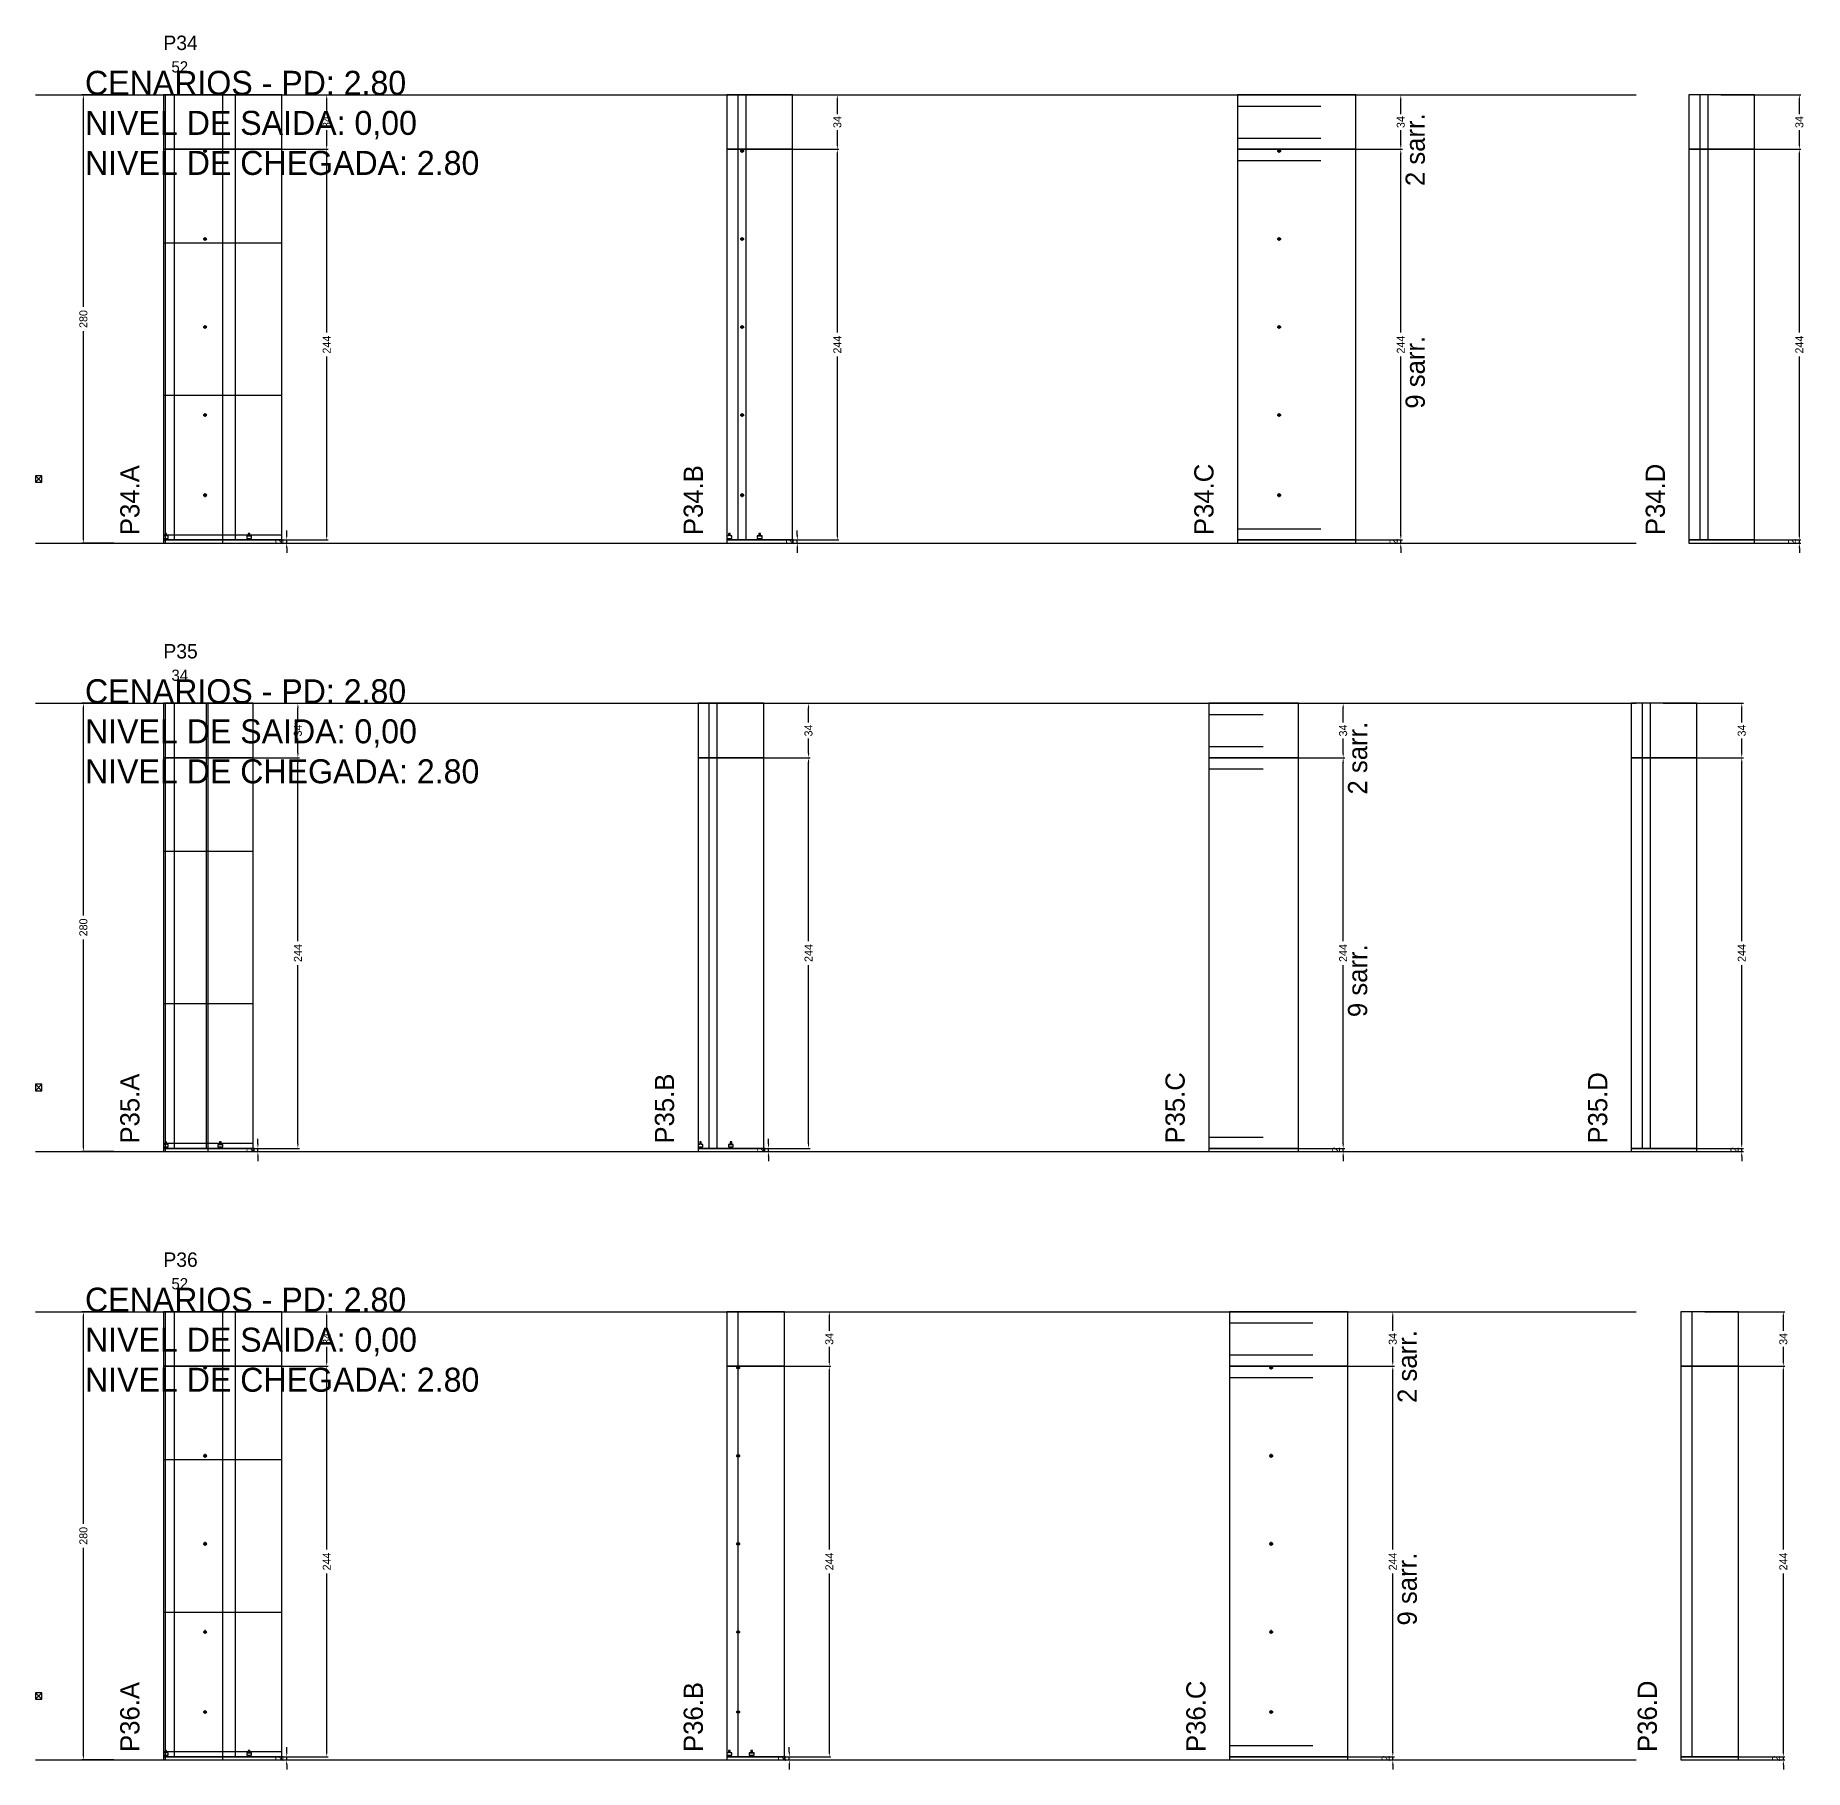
# Model space of a CAD drawing. Header units: centimetres. Extents: x -10500 to 4105, y -36866 to 295.
# Drawn here: x -7000 to -5895, y -13686 to -12603 of the extents above; entities that cross this region are included whole.
import ezdxf

# ---------------------------------------------------------------- set-up
doc = ezdxf.new("R2010")
doc.units = ezdxf.units.CM
doc.linetypes.add('DASHED', pattern=[2, -2])
for name, color, linetype in [('CHAPA', 140, 'Continuous'), ('COTA', 241, 'Continuous'), ('COTAS FURACAO', 16, 'Continuous'), ('Madeira', 30, 'Continuous'), ('NOMENCLATURA', 7, 'Continuous'), ('Nível', 160, 'Continuous'), ('Painéis', 200, 'Continuous'), ('Perfil Metálico', 150, 'Continuous'), ('SARR_2.2x7', 40, 'Continuous'), ('SARRAFO DE PRESSAO', 200, 'Continuous'), ('texto', 7, 'Continuous'), ('TEXTO_GERAL', 7, 'Continuous')]:
    doc.layers.add(name, color=color, linetype=linetype)
doc.dimstyles.new('PAINEL-NOVA', dxfattribs={"dimtxt": 5, "dimasz": 3, "dimexe": 1, "dimexo": 1, "dimgap": 1, "dimtad": 1, "dimcen": 2.5, "dimazin": 3, "dimtfac": 1, "dimtmove": 0, "dimatfit": 3})

# ---------------------------------------------------------------- blocks, each defined once
blk = doc.blocks.new('_CLOSEDFILLED')
at = {"color": 0, "linetype": 'BYBLOCK'}
blk.add_solid([(-1, 0.16), (0, 0), (-1, -0.16)], dxfattribs=at)
blk = doc.blocks.new('*D859')
for p, q in [((-6951, -12640), (-6971, -12640)), ((-6970, -12772.5), (-6970, -12643)), ((-6970, -12917), (-6970, -12787.5)), ((-6951, -12920), (-6971, -12920))]:
    blk.add_line(p, q)
at = {"layer": 'Defpoints'}
for p in [(-6950, -12640), (-6970, -12920), (-6950, -12920)]:
    blk.add_point(p, dxfattribs=at)
at = {"layer": 'COTA', "xscale": 3, "yscale": 3}
for p, rotation in [((-6970, -12640), 90), ((-6970, -12920), 270)]:
    blk.add_blockref('_CLOSEDFILLED', p, dxfattribs=dict(at, rotation=rotation))
at = {"layer": 'COTA', "insert": (-6970, -12780), "char_height": 5, "attachment_point": 5, "rotation": 90}
blk.add_mtext('280', dxfattribs=at)
blk = doc.blocks.new('MULDURA')
at = {"layer": 'Paineis'}
for p, q in [((0, 0), (4, 4)), ((4, 0), (0, 4))]:
    blk.add_line(p, q, dxfattribs=at)
blk.add_lwpolyline([(0, 0), (4, 0), (4, 4), (0, 4)], close=True, dxfattribs=at)
blk = doc.blocks.new('*D861')
for p, q in [((-6867, -12674), (-6817, -12674)), ((-6818, -12788.5), (-6818, -12677)), ((-6818, -12915), (-6818, -12803.5)), ((-6867, -12918), (-6817, -12918))]:
    blk.add_line(p, q)
at = {"layer": 'Defpoints'}
for p in [(-6868, -12674), (-6868, -12918), (-6818, -12918)]:
    blk.add_point(p, dxfattribs=at)
at = {"layer": 'COTA', "xscale": 3, "yscale": 3}
for p, rotation in [((-6818, -12674), 90), ((-6818, -12918), 270)]:
    blk.add_blockref('_CLOSEDFILLED', p, dxfattribs=dict(at, rotation=rotation))
at = {"layer": 'COTA', "insert": (-6818, -12796), "char_height": 5, "attachment_point": 5, "rotation": 90}
blk.add_mtext('244', dxfattribs=at)
blk = doc.blocks.new('*D862')
for p, q in [((-6867, -12640), (-6817, -12640)), ((-6818, -12652), (-6818, -12643)), ((-6818, -12671), (-6818, -12662)), ((-6867, -12674), (-6817, -12674))]:
    blk.add_line(p, q)
at = {"layer": 'Defpoints'}
for p in [(-6868, -12640), (-6868, -12674), (-6818, -12674)]:
    blk.add_point(p, dxfattribs=at)
at = {"layer": 'COTA', "xscale": 3, "yscale": 3}
for p, rotation in [((-6818, -12640), 90), ((-6818, -12674), 270)]:
    blk.add_blockref('_CLOSEDFILLED', p, dxfattribs=dict(at, rotation=rotation))
at = {"layer": 'COTA', "insert": (-6818, -12657), "char_height": 5, "attachment_point": 5, "rotation": 90}
blk.add_mtext('34', dxfattribs=at)
blk = doc.blocks.new('SLIPTEE')
at = {"layer": 'Paineis'}
blk.add_lwpolyline([(0, 0), (3, 0), (3, 1.5), (2, 1.5), (2, 3), (1, 3), (1, 1.5), (0, 1.5)], close=True, dxfattribs=at)
blk = doc.blocks.new('SLIPTDD')
at = {"layer": 'Paineis'}
blk.add_line((0, 1.5), (3, 1.5), dxfattribs=at)
blk.add_lwpolyline([(0, 0), (3, 0), (3, 1.5), (2, 1.5), (2, 3), (1, 3), (1, 1.5), (0, 1.5)], close=True, dxfattribs=at)
blk = doc.blocks.new('furacao')
at = {"layer": 'COTAS FURACAO'}
for p, q in [((-1.2, 0), (1.2, 0)), ((0, -1.2), (0, 1.2))]:
    blk.add_line(p, q, dxfattribs=at)
blk.add_circle((0, 0), 0.8, dxfattribs=at)
blk = doc.blocks.new('*D864')
for p, q in [((-6548, -12674), (-6498, -12674)), ((-6499, -12788.5), (-6499, -12677)), ((-6499, -12915), (-6499, -12803.5)), ((-6548, -12918), (-6498, -12918))]:
    blk.add_line(p, q)
at = {"layer": 'Defpoints'}
for p in [(-6549, -12674), (-6549, -12918), (-6499, -12918)]:
    blk.add_point(p, dxfattribs=at)
at = {"layer": 'COTA', "xscale": 3, "yscale": 3}
for p, rotation in [((-6499, -12674), 90), ((-6499, -12918), 270)]:
    blk.add_blockref('_CLOSEDFILLED', p, dxfattribs=dict(at, rotation=rotation))
at = {"layer": 'COTA', "insert": (-6499, -12796), "char_height": 5, "attachment_point": 5, "rotation": 90}
blk.add_mtext('244', dxfattribs=at)
blk = doc.blocks.new('*D865')
for p, q in [((-6548, -12640), (-6498, -12640)), ((-6499, -12652), (-6499, -12643)), ((-6499, -12671), (-6499, -12662)), ((-6548, -12674), (-6498, -12674))]:
    blk.add_line(p, q)
at = {"layer": 'Defpoints'}
for p in [(-6549, -12640), (-6549, -12674), (-6499, -12674)]:
    blk.add_point(p, dxfattribs=at)
at = {"layer": 'COTA', "xscale": 3, "yscale": 3}
for p, rotation in [((-6499, -12640), 90), ((-6499, -12674), 270)]:
    blk.add_blockref('_CLOSEDFILLED', p, dxfattribs=dict(at, rotation=rotation))
at = {"layer": 'COTA', "insert": (-6499, -12657), "char_height": 5, "attachment_point": 5, "rotation": 90}
blk.add_mtext('34', dxfattribs=at)
blk = doc.blocks.new('*D867')
for p, q in [((-6196, -12674), (-6146, -12674)), ((-6147, -12788.5), (-6147, -12677)), ((-6147, -12915), (-6147, -12803.5)), ((-6196, -12918), (-6146, -12918))]:
    blk.add_line(p, q)
at = {"layer": 'Defpoints'}
for p in [(-6197, -12674), (-6197, -12918), (-6147, -12918)]:
    blk.add_point(p, dxfattribs=at)
at = {"layer": 'COTA', "xscale": 3, "yscale": 3}
for p, rotation in [((-6147, -12674), 90), ((-6147, -12918), 270)]:
    blk.add_blockref('_CLOSEDFILLED', p, dxfattribs=dict(at, rotation=rotation))
at = {"layer": 'COTA', "insert": (-6147, -12796), "char_height": 5, "attachment_point": 5, "rotation": 90}
blk.add_mtext('244', dxfattribs=at)
blk = doc.blocks.new('*D868')
for p, q in [((-6196, -12640), (-6146, -12640)), ((-6147, -12652), (-6147, -12643)), ((-6147, -12671), (-6147, -12662)), ((-6196, -12674), (-6146, -12674))]:
    blk.add_line(p, q)
at = {"layer": 'Defpoints'}
for p in [(-6197, -12640), (-6197, -12674), (-6147, -12674)]:
    blk.add_point(p, dxfattribs=at)
at = {"layer": 'COTA', "xscale": 3, "yscale": 3}
for p, rotation in [((-6147, -12640), 90), ((-6147, -12674), 270)]:
    blk.add_blockref('_CLOSEDFILLED', p, dxfattribs=dict(at, rotation=rotation))
at = {"layer": 'COTA', "insert": (-6147, -12657), "char_height": 5, "attachment_point": 5, "rotation": 90}
blk.add_mtext('34', dxfattribs=at)
blk = doc.blocks.new('*D870')
for p, q in [((-5947, -12674), (-5897, -12674)), ((-5898, -12788.5), (-5898, -12677)), ((-5898, -12915), (-5898, -12803.5)), ((-5947, -12918), (-5897, -12918))]:
    blk.add_line(p, q)
at = {"layer": 'Defpoints'}
for p in [(-5948, -12674), (-5948, -12918), (-5898, -12918)]:
    blk.add_point(p, dxfattribs=at)
at = {"layer": 'COTA', "xscale": 3, "yscale": 3}
for p, rotation in [((-5898, -12674), 90), ((-5898, -12918), 270)]:
    blk.add_blockref('_CLOSEDFILLED', p, dxfattribs=dict(at, rotation=rotation))
at = {"layer": 'COTA', "insert": (-5898, -12796), "char_height": 5, "attachment_point": 5, "rotation": 90}
blk.add_mtext('244', dxfattribs=at)
blk = doc.blocks.new('*D871')
for p, q in [((-5947, -12640), (-5897, -12640)), ((-5898, -12652), (-5898, -12643)), ((-5898, -12671), (-5898, -12662)), ((-5947, -12674), (-5897, -12674))]:
    blk.add_line(p, q)
at = {"layer": 'Defpoints'}
for p in [(-5948, -12640), (-5948, -12674), (-5898, -12674)]:
    blk.add_point(p, dxfattribs=at)
at = {"layer": 'COTA', "xscale": 3, "yscale": 3}
for p, rotation in [((-5898, -12640), 90), ((-5898, -12674), 270)]:
    blk.add_blockref('_CLOSEDFILLED', p, dxfattribs=dict(at, rotation=rotation))
at = {"layer": 'COTA', "insert": (-5898, -12657), "char_height": 5, "attachment_point": 5, "rotation": 90}
blk.add_mtext('34', dxfattribs=at)
blk = doc.blocks.new('*D885')
for p, q in [((-6951, -13020), (-6971, -13020)), ((-6970, -13152.5), (-6970, -13023)), ((-6970, -13297), (-6970, -13167.5)), ((-6951, -13300), (-6971, -13300))]:
    blk.add_line(p, q)
at = {"layer": 'Defpoints'}
for p in [(-6950, -13020), (-6970, -13300), (-6950, -13300)]:
    blk.add_point(p, dxfattribs=at)
at = {"layer": 'COTA', "xscale": 3, "yscale": 3}
for p, rotation in [((-6970, -13020), 90), ((-6970, -13300), 270)]:
    blk.add_blockref('_CLOSEDFILLED', p, dxfattribs=dict(at, rotation=rotation))
at = {"layer": 'COTA', "insert": (-6970, -13160), "char_height": 5, "attachment_point": 5, "rotation": 90}
blk.add_mtext('280', dxfattribs=at)
blk = doc.blocks.new('*D887')
for p, q in [((-6885, -13054), (-6835, -13054)), ((-6836, -13168.5), (-6836, -13057)), ((-6836, -13295), (-6836, -13183.5)), ((-6885, -13298), (-6835, -13298))]:
    blk.add_line(p, q)
at = {"layer": 'Defpoints'}
for p in [(-6886, -13054), (-6886, -13298), (-6836, -13298)]:
    blk.add_point(p, dxfattribs=at)
at = {"layer": 'COTA', "xscale": 3, "yscale": 3}
for p, rotation in [((-6836, -13054), 90), ((-6836, -13298), 270)]:
    blk.add_blockref('_CLOSEDFILLED', p, dxfattribs=dict(at, rotation=rotation))
at = {"layer": 'COTA', "insert": (-6836, -13176), "char_height": 5, "attachment_point": 5, "rotation": 90}
blk.add_mtext('244', dxfattribs=at)
blk = doc.blocks.new('*D888')
for p, q in [((-6885, -13020), (-6835, -13020)), ((-6836, -13032), (-6836, -13023)), ((-6836, -13051), (-6836, -13042)), ((-6885, -13054), (-6835, -13054))]:
    blk.add_line(p, q)
at = {"layer": 'Defpoints'}
for p in [(-6886, -13020), (-6886, -13054), (-6836, -13054)]:
    blk.add_point(p, dxfattribs=at)
at = {"layer": 'COTA', "xscale": 3, "yscale": 3}
for p, rotation in [((-6836, -13020), 90), ((-6836, -13054), 270)]:
    blk.add_blockref('_CLOSEDFILLED', p, dxfattribs=dict(at, rotation=rotation))
at = {"layer": 'COTA', "insert": (-6836, -13037), "char_height": 5, "attachment_point": 5, "rotation": 90}
blk.add_mtext('34', dxfattribs=at)
blk = doc.blocks.new('*D890')
for p, q in [((-6566, -13054), (-6516, -13054)), ((-6517, -13168.5), (-6517, -13057)), ((-6517, -13295), (-6517, -13183.5)), ((-6566, -13298), (-6516, -13298))]:
    blk.add_line(p, q)
at = {"layer": 'Defpoints'}
for p in [(-6567, -13054), (-6567, -13298), (-6517, -13298)]:
    blk.add_point(p, dxfattribs=at)
at = {"layer": 'COTA', "xscale": 3, "yscale": 3}
for p, rotation in [((-6517, -13054), 90), ((-6517, -13298), 270)]:
    blk.add_blockref('_CLOSEDFILLED', p, dxfattribs=dict(at, rotation=rotation))
at = {"layer": 'COTA', "insert": (-6517, -13176), "char_height": 5, "attachment_point": 5, "rotation": 90}
blk.add_mtext('244', dxfattribs=at)
blk = doc.blocks.new('*D891')
for p, q in [((-6566, -13020), (-6516, -13020)), ((-6517, -13032), (-6517, -13023)), ((-6517, -13051), (-6517, -13042)), ((-6566, -13054), (-6516, -13054))]:
    blk.add_line(p, q)
at = {"layer": 'Defpoints'}
for p in [(-6567, -13020), (-6567, -13054), (-6517, -13054)]:
    blk.add_point(p, dxfattribs=at)
at = {"layer": 'COTA', "xscale": 3, "yscale": 3}
for p, rotation in [((-6517, -13020), 90), ((-6517, -13054), 270)]:
    blk.add_blockref('_CLOSEDFILLED', p, dxfattribs=dict(at, rotation=rotation))
at = {"layer": 'COTA', "insert": (-6517, -13037), "char_height": 5, "attachment_point": 5, "rotation": 90}
blk.add_mtext('34', dxfattribs=at)
blk = doc.blocks.new('*D893')
for p, q in [((-6232, -13054), (-6182, -13054)), ((-6183, -13168.5), (-6183, -13057)), ((-6183, -13295), (-6183, -13183.5)), ((-6232, -13298), (-6182, -13298))]:
    blk.add_line(p, q)
at = {"layer": 'Defpoints'}
for p in [(-6233, -13054), (-6233, -13298), (-6183, -13298)]:
    blk.add_point(p, dxfattribs=at)
at = {"layer": 'COTA', "xscale": 3, "yscale": 3}
for p, rotation in [((-6183, -13054), 90), ((-6183, -13298), 270)]:
    blk.add_blockref('_CLOSEDFILLED', p, dxfattribs=dict(at, rotation=rotation))
at = {"layer": 'COTA', "insert": (-6183, -13176), "char_height": 5, "attachment_point": 5, "rotation": 90}
blk.add_mtext('244', dxfattribs=at)
blk = doc.blocks.new('*D894')
for p, q in [((-6232, -13020), (-6182, -13020)), ((-6183, -13032), (-6183, -13023)), ((-6183, -13051), (-6183, -13042)), ((-6232, -13054), (-6182, -13054))]:
    blk.add_line(p, q)
at = {"layer": 'Defpoints'}
for p in [(-6233, -13020), (-6233, -13054), (-6183, -13054)]:
    blk.add_point(p, dxfattribs=at)
at = {"layer": 'COTA', "xscale": 3, "yscale": 3}
for p, rotation in [((-6183, -13020), 90), ((-6183, -13054), 270)]:
    blk.add_blockref('_CLOSEDFILLED', p, dxfattribs=dict(at, rotation=rotation))
at = {"layer": 'COTA', "insert": (-6183, -13037), "char_height": 5, "attachment_point": 5, "rotation": 90}
blk.add_mtext('34', dxfattribs=at)
blk = doc.blocks.new('*D896')
for p, q in [((-5983, -13054), (-5933, -13054)), ((-5934, -13168.5), (-5934, -13057)), ((-5934, -13295), (-5934, -13183.5)), ((-5983, -13298), (-5933, -13298))]:
    blk.add_line(p, q)
at = {"layer": 'Defpoints'}
for p in [(-5984, -13054), (-5984, -13298), (-5934, -13298)]:
    blk.add_point(p, dxfattribs=at)
at = {"layer": 'COTA', "xscale": 3, "yscale": 3}
for p, rotation in [((-5934, -13054), 90), ((-5934, -13298), 270)]:
    blk.add_blockref('_CLOSEDFILLED', p, dxfattribs=dict(at, rotation=rotation))
at = {"layer": 'COTA', "insert": (-5934, -13176), "char_height": 5, "attachment_point": 5, "rotation": 90}
blk.add_mtext('244', dxfattribs=at)
blk = doc.blocks.new('*D897')
for p, q in [((-5983, -13020), (-5933, -13020)), ((-5934, -13032), (-5934, -13023)), ((-5934, -13051), (-5934, -13042)), ((-5983, -13054), (-5933, -13054))]:
    blk.add_line(p, q)
at = {"layer": 'Defpoints'}
for p in [(-5984, -13020), (-5984, -13054), (-5934, -13054)]:
    blk.add_point(p, dxfattribs=at)
at = {"layer": 'COTA', "xscale": 3, "yscale": 3}
for p, rotation in [((-5934, -13020), 90), ((-5934, -13054), 270)]:
    blk.add_blockref('_CLOSEDFILLED', p, dxfattribs=dict(at, rotation=rotation))
at = {"layer": 'COTA', "insert": (-5934, -13037), "char_height": 5, "attachment_point": 5, "rotation": 90}
blk.add_mtext('34', dxfattribs=at)
blk = doc.blocks.new('*D911')
for p, q in [((-6951, -13400), (-6971, -13400)), ((-6970, -13532.5), (-6970, -13403)), ((-6970, -13677), (-6970, -13547.5)), ((-6951, -13680), (-6971, -13680))]:
    blk.add_line(p, q)
at = {"layer": 'Defpoints'}
for p in [(-6950, -13400), (-6970, -13680), (-6950, -13680)]:
    blk.add_point(p, dxfattribs=at)
at = {"layer": 'COTA', "xscale": 3, "yscale": 3}
for p, rotation in [((-6970, -13400), 90), ((-6970, -13680), 270)]:
    blk.add_blockref('_CLOSEDFILLED', p, dxfattribs=dict(at, rotation=rotation))
at = {"layer": 'COTA', "insert": (-6970, -13540), "char_height": 5, "attachment_point": 5, "rotation": 90}
blk.add_mtext('280', dxfattribs=at)
blk = doc.blocks.new('*D913')
for p, q in [((-6867, -13434), (-6817, -13434)), ((-6818, -13548.5), (-6818, -13437)), ((-6818, -13675), (-6818, -13563.5)), ((-6867, -13678), (-6817, -13678))]:
    blk.add_line(p, q)
at = {"layer": 'Defpoints'}
for p in [(-6868, -13434), (-6868, -13678), (-6818, -13678)]:
    blk.add_point(p, dxfattribs=at)
at = {"layer": 'COTA', "xscale": 3, "yscale": 3}
for p, rotation in [((-6818, -13434), 90), ((-6818, -13678), 270)]:
    blk.add_blockref('_CLOSEDFILLED', p, dxfattribs=dict(at, rotation=rotation))
at = {"layer": 'COTA', "insert": (-6818, -13556), "char_height": 5, "attachment_point": 5, "rotation": 90}
blk.add_mtext('244', dxfattribs=at)
blk = doc.blocks.new('*D914')
for p, q in [((-6867, -13400), (-6817, -13400)), ((-6818, -13412), (-6818, -13403)), ((-6818, -13431), (-6818, -13422)), ((-6867, -13434), (-6817, -13434))]:
    blk.add_line(p, q)
at = {"layer": 'Defpoints'}
for p in [(-6868, -13400), (-6868, -13434), (-6818, -13434)]:
    blk.add_point(p, dxfattribs=at)
at = {"layer": 'COTA', "xscale": 3, "yscale": 3}
for p, rotation in [((-6818, -13400), 90), ((-6818, -13434), 270)]:
    blk.add_blockref('_CLOSEDFILLED', p, dxfattribs=dict(at, rotation=rotation))
at = {"layer": 'COTA', "insert": (-6818, -13417), "char_height": 5, "attachment_point": 5, "rotation": 90}
blk.add_mtext('34', dxfattribs=at)
blk = doc.blocks.new('*D916')
for p, q in [((-6553, -13434), (-6503, -13434)), ((-6504, -13548.5), (-6504, -13437)), ((-6504, -13675), (-6504, -13563.5)), ((-6553, -13678), (-6503, -13678))]:
    blk.add_line(p, q)
at = {"layer": 'Defpoints'}
for p in [(-6554, -13434), (-6554, -13678), (-6504, -13678)]:
    blk.add_point(p, dxfattribs=at)
at = {"layer": 'COTA', "xscale": 3, "yscale": 3}
for p, rotation in [((-6504, -13434), 90), ((-6504, -13678), 270)]:
    blk.add_blockref('_CLOSEDFILLED', p, dxfattribs=dict(at, rotation=rotation))
at = {"layer": 'COTA', "insert": (-6504, -13556), "char_height": 5, "attachment_point": 5, "rotation": 90}
blk.add_mtext('244', dxfattribs=at)
blk = doc.blocks.new('*D917')
for p, q in [((-6553, -13400), (-6503, -13400)), ((-6504, -13412), (-6504, -13403)), ((-6504, -13431), (-6504, -13422)), ((-6553, -13434), (-6503, -13434))]:
    blk.add_line(p, q)
at = {"layer": 'Defpoints'}
for p in [(-6554, -13400), (-6554, -13434), (-6504, -13434)]:
    blk.add_point(p, dxfattribs=at)
at = {"layer": 'COTA', "xscale": 3, "yscale": 3}
for p, rotation in [((-6504, -13400), 90), ((-6504, -13434), 270)]:
    blk.add_blockref('_CLOSEDFILLED', p, dxfattribs=dict(at, rotation=rotation))
at = {"layer": 'COTA', "insert": (-6504, -13417), "char_height": 5, "attachment_point": 5, "rotation": 90}
blk.add_mtext('34', dxfattribs=at)
blk = doc.blocks.new('*D919')
for p, q in [((-6201, -13434), (-6151, -13434)), ((-6152, -13548.5), (-6152, -13437)), ((-6152, -13675), (-6152, -13563.5)), ((-6201, -13678), (-6151, -13678))]:
    blk.add_line(p, q)
at = {"layer": 'Defpoints'}
for p in [(-6202, -13434), (-6202, -13678), (-6152, -13678)]:
    blk.add_point(p, dxfattribs=at)
at = {"layer": 'COTA', "xscale": 3, "yscale": 3}
for p, rotation in [((-6152, -13434), 90), ((-6152, -13678), 270)]:
    blk.add_blockref('_CLOSEDFILLED', p, dxfattribs=dict(at, rotation=rotation))
at = {"layer": 'COTA', "insert": (-6152, -13556), "char_height": 5, "attachment_point": 5, "rotation": 90}
blk.add_mtext('244', dxfattribs=at)
blk = doc.blocks.new('*D920')
for p, q in [((-6201, -13400), (-6151, -13400)), ((-6152, -13412), (-6152, -13403)), ((-6152, -13431), (-6152, -13422)), ((-6201, -13434), (-6151, -13434))]:
    blk.add_line(p, q)
at = {"layer": 'Defpoints'}
for p in [(-6202, -13400), (-6202, -13434), (-6152, -13434)]:
    blk.add_point(p, dxfattribs=at)
at = {"layer": 'COTA', "xscale": 3, "yscale": 3}
for p, rotation in [((-6152, -13400), 90), ((-6152, -13434), 270)]:
    blk.add_blockref('_CLOSEDFILLED', p, dxfattribs=dict(at, rotation=rotation))
at = {"layer": 'COTA', "insert": (-6152, -13417), "char_height": 5, "attachment_point": 5, "rotation": 90}
blk.add_mtext('34', dxfattribs=at)
blk = doc.blocks.new('*D922')
for p, q in [((-5957, -13434), (-5907, -13434)), ((-5908, -13548.5), (-5908, -13437)), ((-5908, -13675), (-5908, -13563.5)), ((-5957, -13678), (-5907, -13678))]:
    blk.add_line(p, q)
at = {"layer": 'Defpoints'}
for p in [(-5958, -13434), (-5958, -13678), (-5908, -13678)]:
    blk.add_point(p, dxfattribs=at)
at = {"layer": 'COTA', "xscale": 3, "yscale": 3}
for p, rotation in [((-5908, -13434), 90), ((-5908, -13678), 270)]:
    blk.add_blockref('_CLOSEDFILLED', p, dxfattribs=dict(at, rotation=rotation))
at = {"layer": 'COTA', "insert": (-5908, -13556), "char_height": 5, "attachment_point": 5, "rotation": 90}
blk.add_mtext('244', dxfattribs=at)
blk = doc.blocks.new('*D923')
for p, q in [((-5957, -13400), (-5907, -13400)), ((-5908, -13412), (-5908, -13403)), ((-5908, -13431), (-5908, -13422)), ((-5957, -13434), (-5907, -13434))]:
    blk.add_line(p, q)
at = {"layer": 'Defpoints'}
for p in [(-5958, -13400), (-5958, -13434), (-5908, -13434)]:
    blk.add_point(p, dxfattribs=at)
at = {"layer": 'COTA', "xscale": 3, "yscale": 3}
for p, rotation in [((-5908, -13400), 90), ((-5908, -13434), 270)]:
    blk.add_blockref('_CLOSEDFILLED', p, dxfattribs=dict(at, rotation=rotation))
at = {"layer": 'COTA', "insert": (-5908, -13417), "char_height": 5, "attachment_point": 5, "rotation": 90}
blk.add_mtext('34', dxfattribs=at)

msp = doc.modelspace()

# ---------------------------------------------------------------- linework, layer by layer
at = {"layer": 'CHAPA'}
for points in [[(-6920, -12920), (-6918.8, -12920), (-6918.8, -12640), (-6920, -12640)], [(-6920, -13300), (-6918.8, -13300), (-6918.8, -13020), (-6920, -13020)], [(-6920, -13680), (-6918.8, -13680), (-6918.8, -13400), (-6920, -13400)]]:
    msp.add_lwpolyline(points, close=True, dxfattribs=at)
at = {"layer": 'Madeira'}
for points in [[(-6920, -12732.4), (-6846, -12732.4)], [(-6920, -12827.6), (-6846, -12827.6)], [(-6920, -13112.4), (-6864, -13112.4)], [(-6920, -13207.6), (-6864, -13207.6)], [(-6920, -13492.4), (-6846, -13492.4)], [(-6920, -13587.6), (-6846, -13587.6)]]:
    msp.add_lwpolyline(points, dxfattribs=at)
at = {"layer": 'Nível', "linetype": 'DASHED'}
for points in [[(-7000, -12640), (-6000, -12640)], [(-7000, -12920), (-6000, -12920)], [(-7000, -13020), (-6000, -13020)], [(-7000, -13300), (-6000, -13300)], [(-7000, -13400), (-6000, -13400)], [(-7000, -13680), (-6000, -13680)]]:
    msp.add_lwpolyline(points, dxfattribs=at)
at = {"layer": 'Painéis'}
for points in [[(-6920, -12674), (-6846, -12674), (-6846, -12640), (-6920, -12640)], [(-6920, -12920), (-6846, -12920), (-6846, -12640), (-6920, -12640)], [(-6568, -12674), (-6527, -12674), (-6527, -12640), (-6568, -12640)], [(-6249, -12674), (-6175, -12674), (-6175, -12640), (-6249, -12640)], [(-5967, -12674), (-5926, -12674), (-5926, -12640), (-5967, -12640)], [(-6920, -12918), (-6846, -12918), (-6846, -12674), (-6920, -12674)], [(-6568, -12918), (-6527, -12918), (-6527, -12674), (-6568, -12674)], [(-6249, -12918), (-6175, -12918), (-6175, -12674), (-6249, -12674)], [(-5967, -12918), (-5926, -12918), (-5926, -12674), (-5967, -12674)], [(-6920, -12920), (-6846, -12920), (-6846, -12918), (-6920, -12918)], [(-6568, -12920), (-6527, -12920), (-6527, -12918), (-6568, -12918)], [(-6249, -12920), (-6175, -12920), (-6175, -12918), (-6249, -12918)], [(-5967, -12920), (-5926, -12920), (-5926, -12918), (-5967, -12918)], [(-6920, -13054), (-6864, -13054), (-6864, -13020), (-6920, -13020)], [(-6920, -13300), (-6864, -13300), (-6864, -13020), (-6920, -13020)], [(-6586, -13054), (-6545, -13054), (-6545, -13020), (-6586, -13020)], [(-6267, -13054), (-6211, -13054), (-6211, -13020), (-6267, -13020)], [(-6003, -13054), (-5962, -13054), (-5962, -13020), (-6003, -13020)], [(-6920, -13298), (-6864, -13298), (-6864, -13054), (-6920, -13054)], [(-6586, -13298), (-6545, -13298), (-6545, -13054), (-6586, -13054)], [(-6267, -13298), (-6211, -13298), (-6211, -13054), (-6267, -13054)], [(-6003, -13298), (-5962, -13298), (-5962, -13054), (-6003, -13054)], [(-6920, -13300), (-6864, -13300), (-6864, -13298), (-6920, -13298)], [(-6586, -13300), (-6545, -13300), (-6545, -13298), (-6586, -13298)], [(-6267, -13300), (-6211, -13300), (-6211, -13298), (-6267, -13298)], [(-6003, -13300), (-5962, -13300), (-5962, -13298), (-6003, -13298)], [(-6920, -13434), (-6846, -13434), (-6846, -13400), (-6920, -13400)], [(-6920, -13680), (-6846, -13680), (-6846, -13400), (-6920, -13400)], [(-6568, -13434), (-6532, -13434), (-6532, -13400), (-6568, -13400)], [(-6254, -13434), (-6180, -13434), (-6180, -13400), (-6254, -13400)], [(-5972, -13434), (-5936, -13434), (-5936, -13400), (-5972, -13400)], [(-6920, -13678), (-6846, -13678), (-6846, -13434), (-6920, -13434)], [(-6568, -13678), (-6532, -13678), (-6532, -13434), (-6568, -13434)], [(-6254, -13678), (-6180, -13678), (-6180, -13434), (-6254, -13434)], [(-5972, -13678), (-5936, -13678), (-5936, -13434), (-5972, -13434)], [(-6920, -13680), (-6846, -13680), (-6846, -13678), (-6920, -13678)], [(-6568, -13680), (-6532, -13680), (-6532, -13678), (-6568, -13678)], [(-6254, -13680), (-6180, -13680), (-6180, -13678), (-6254, -13678)], [(-5972, -13680), (-5936, -13680), (-5936, -13678), (-5972, -13678)]]:
    msp.add_lwpolyline(points, close=True, dxfattribs=at)
at = {"layer": 'Perfil Metálico'}
for p, q in [((-6883, -12920), (-6883, -12640)), ((-6892, -13300), (-6892, -13020)), ((-6883, -13680), (-6883, -13400))]:
    msp.add_line(p, q, dxfattribs=at)
at = {"layer": 'SARR_2.2x7'}
for points in [[(-6913, -12674), (-6913, -12640)], [(-6875, -12674), (-6875, -12640)], [(-6561, -12674), (-6561, -12640)], [(-6556, -12674), (-6556, -12640)], [(-5960, -12674), (-5960, -12640)], [(-5955, -12674), (-5955, -12640)], [(-6249, -12647), (-6197, -12647)], [(-6249, -12667), (-6197, -12667)], [(-6249, -12681), (-6197, -12681)], [(-6249, -12911), (-6197, -12911)], [(-6913, -13054), (-6913, -13020)], [(-6893, -13054), (-6893, -13020)], [(-6579, -13054), (-6579, -13020)], [(-6574, -13054), (-6574, -13020)], [(-5996, -13054), (-5996, -13020)], [(-5991, -13054), (-5991, -13020)], [(-6267, -13027), (-6233, -13027)], [(-6267, -13047), (-6233, -13047)], [(-6267, -13061), (-6233, -13061)], [(-6267, -13291), (-6233, -13291)], [(-6913, -13434), (-6913, -13400)], [(-6875, -13434), (-6875, -13400)], [(-6561, -13434), (-6561, -13400)], [(-6561, -13434), (-6561, -13400)], [(-6254, -13407), (-6202, -13407)], [(-5965, -13434), (-5965, -13400)], [(-5965, -13434), (-5965, -13400)], [(-6254, -13427), (-6202, -13427)], [(-6254, -13441), (-6202, -13441)], [(-6254, -13671), (-6202, -13671)]]:
    msp.add_lwpolyline(points, dxfattribs=at)
at = {"layer": 'SARR_2.2x7', "linetype": 'DASHED'}
for points in [[(-6913, -12918), (-6913, -12674)], [(-6875, -12918), (-6875, -12674)], [(-6561, -12918), (-6561, -12674)], [(-6556, -12918), (-6556, -12674)], [(-5960, -12918), (-5960, -12674)], [(-5955, -12918), (-5955, -12674)], [(-6913, -13298), (-6913, -13054)], [(-6893, -13298), (-6893, -13054)], [(-6579, -13298), (-6579, -13054)], [(-6574, -13298), (-6574, -13054)], [(-5996, -13298), (-5996, -13054)], [(-5991, -13298), (-5991, -13054)], [(-6913, -13678), (-6913, -13434)], [(-6875, -13678), (-6875, -13434)], [(-6561, -13678), (-6561, -13434)], [(-6561, -13678), (-6561, -13434)], [(-5965, -13678), (-5965, -13434)], [(-5965, -13678), (-5965, -13434)]]:
    msp.add_lwpolyline(points, dxfattribs=at)
at = {"layer": 'SARRAFO DE PRESSAO'}
for points in [[(-6920, -12920), (-6846, -12920), (-6846, -12915), (-6920, -12915)], [(-6920, -13300), (-6864, -13300), (-6864, -13295), (-6920, -13295)], [(-6920, -13680), (-6846, -13680), (-6846, -13675), (-6920, -13675)]]:
    msp.add_lwpolyline(points, close=True, dxfattribs=at)

# ---------------------------------------------------------------- block references
at = {"layer": 'COTA'}
for name, p in [('furacao', (-6894, -12675)), ('furacao', (-6558.5, -12675)), ('furacao', (-6223, -12675)), ('furacao', (-6894, -12730)), ('furacao', (-6558.5, -12730)), ('furacao', (-6223, -12730)), ('furacao', (-6894, -12785)), ('furacao', (-6558.5, -12785)), ('furacao', (-6223, -12785)), ('furacao', (-6894, -12840)), ('furacao', (-6558.5, -12840)), ('furacao', (-6223, -12840)), ('MULDURA', (-7000, -12882)), ('furacao', (-6894, -12890)), ('furacao', (-6558.5, -12890)), ('furacao', (-6223, -12890)), ('SLIPTEE', (-6920, -12917)), ('SLIPTDD', (-6868, -12917)), ('SLIPTEE', (-6568, -12917)), ('SLIPTDD', (-6549, -12917)), ('MULDURA', (-7000, -13262)), ('SLIPTEE', (-6920, -13297)), ('SLIPTDD', (-6886, -13297)), ('SLIPTEE', (-6586, -13297)), ('SLIPTDD', (-6567, -13297)), ('furacao', (-6894, -13435)), ('furacao', (-6561, -13435)), ('furacao', (-6228, -13435)), ('furacao', (-6894, -13490)), ('furacao', (-6561, -13490)), ('furacao', (-6228, -13490)), ('furacao', (-6894, -13545)), ('furacao', (-6561, -13545)), ('furacao', (-6228, -13545)), ('furacao', (-6894, -13600)), ('furacao', (-6561, -13600)), ('furacao', (-6228, -13600)), ('MULDURA', (-7000, -13642)), ('furacao', (-6894, -13650)), ('furacao', (-6561, -13650)), ('furacao', (-6228, -13650)), ('SLIPTEE', (-6920, -13677)), ('SLIPTDD', (-6868, -13677)), ('SLIPTEE', (-6568, -13677)), ('SLIPTDD', (-6554, -13677))]:
    msp.add_blockref(name, p, dxfattribs=at)

# ---------------------------------------------------------------- texts
at = {"layer": 'NOMENCLATURA'}
for s, p in [('CENARIOS - PD: 2.80', (-6969, -12640)), ('NIVEL DE SAIDA: 0,00', (-6969, -12665)), ('NIVEL DE CHEGADA: 2.80', (-6969, -12690)), ('CENARIOS - PD: 2.80', (-6969, -13020)), ('NIVEL DE SAIDA: 0,00', (-6969, -13045)), ('NIVEL DE CHEGADA: 2.80', (-6969, -13070)), ('CENARIOS - PD: 2.80', (-6969, -13400)), ('NIVEL DE SAIDA: 0,00', (-6969, -13425)), ('NIVEL DE CHEGADA: 2.80', (-6969, -13450))]:
    msp.add_text(s, height=15, dxfattribs=at).set_placement(p)
for s, p in [('2 sarr.', (-6132, -12697)), ('9 sarr.', (-6132, -12836)), ('P34.A', (-6935, -12915)), ('P34.B', (-6583, -12915)), ('P34.C', (-6264, -12915)), ('P34.D', (-5982, -12915)), ('2 sarr.', (-6168, -13077)), ('9 sarr.', (-6168, -13216)), ('P35.A', (-6935, -13295)), ('P35.B', (-6601, -13295)), ('P35.C', (-6282, -13295)), ('P35.D', (-6018, -13295)), ('2 sarr.', (-6137, -13457)), ('9 sarr.', (-6137, -13596)), ('P36.A', (-6935, -13675)), ('P36.B', (-6583, -13675)), ('P36.C', (-6269, -13675)), ('P36.D', (-5987, -13675))]:
    msp.add_text(s, height=12, rotation=90, dxfattribs=at).set_placement(p)
at = {"layer": 'texto'}
for s, p in [('52', (-6915, -12626)), ('34', (-6915, -13006)), ('52', (-6915, -13386))]:
    msp.add_text(s, height=7, dxfattribs=at).set_placement(p)
at = {"layer": 'TEXTO_GERAL'}
for s, p in [('P34', (-6920, -12612)), ('P35', (-6920, -12992)), ('P36', (-6920, -13372))]:
    msp.add_text(s, height=9, dxfattribs=at).set_placement(p)

# ---------------------------------------------------------------- dimensions: what is measured, and where the dimension line sits
at = {"layer": 'COTA'}
for base, p1, p2, picture, middle in [((-6970, -12920), (-6950, -12920), (-6950, -12640), '*D859', (-6970, -12780)), ((-6818, -12674), (-6868, -12674), (-6868, -12640), '*D862', (-6818, -12657)), ((-6499, -12674), (-6549, -12674), (-6549, -12640), '*D865', (-6499, -12657)), ((-6147, -12674), (-6197, -12674), (-6197, -12640), '*D868', (-6147, -12657)), ((-5898, -12674), (-5948, -12674), (-5948, -12640), '*D871', (-5898, -12657)), ((-6818, -12918), (-6868, -12918), (-6868, -12674), '*D861', (-6818, -12796)), ((-6499, -12918), (-6549, -12918), (-6549, -12674), '*D864', (-6499, -12796)), ((-6147, -12918), (-6197, -12918), (-6197, -12674), '*D867', (-6147, -12796)), ((-5898, -12918), (-5948, -12918), (-5948, -12674), '*D870', (-5898, -12796)), ((-6970, -13300), (-6950, -13300), (-6950, -13020), '*D885', (-6970, -13160)), ((-6836, -13054), (-6886, -13054), (-6886, -13020), '*D888', (-6836, -13037)), ((-6517, -13054), (-6567, -13054), (-6567, -13020), '*D891', (-6517, -13037)), ((-6183, -13054), (-6233, -13054), (-6233, -13020), '*D894', (-6183, -13037)), ((-5934, -13054), (-5984, -13054), (-5984, -13020), '*D897', (-5934, -13037)), ((-6836, -13298), (-6886, -13298), (-6886, -13054), '*D887', (-6836, -13176)), ((-6517, -13298), (-6567, -13298), (-6567, -13054), '*D890', (-6517, -13176)), ((-6183, -13298), (-6233, -13298), (-6233, -13054), '*D893', (-6183, -13176)), ((-5934, -13298), (-5984, -13298), (-5984, -13054), '*D896', (-5934, -13176)), ((-6970, -13680), (-6950, -13680), (-6950, -13400), '*D911', (-6970, -13540)), ((-6818, -13434), (-6868, -13434), (-6868, -13400), '*D914', (-6818, -13417)), ((-6504, -13434), (-6554, -13434), (-6554, -13400), '*D917', (-6504, -13417)), ((-6152, -13434), (-6202, -13434), (-6202, -13400), '*D920', (-6152, -13417)), ((-5908, -13434), (-5958, -13434), (-5958, -13400), '*D923', (-5908, -13417)), ((-6818, -13678), (-6868, -13678), (-6868, -13434), '*D913', (-6818, -13556)), ((-6504, -13678), (-6554, -13678), (-6554, -13434), '*D916', (-6504, -13556)), ((-6152, -13678), (-6202, -13678), (-6202, -13434), '*D919', (-6152, -13556)), ((-5908, -13678), (-5958, -13678), (-5958, -13434), '*D922', (-5908, -13556))]:
    dim = msp.add_linear_dim(base=base, p1=p1, p2=p2, angle=90, dimstyle='PAINEL-NOVA', dxfattribs=at)
    dim.commit()
    dim.dimension.update_dxf_attribs({"geometry": picture, "text_midpoint": middle})
for base, p1, p2 in [((-6843, -12920), (-6868, -12920), (-6868, -12918)), ((-6524, -12920), (-6549, -12920), (-6549, -12918)), ((-6147, -12920), (-6197, -12920), (-6197, -12918)), ((-5898, -12920), (-5948, -12920), (-5948, -12918)), ((-6861, -13300), (-6886, -13300), (-6886, -13298)), ((-6542, -13300), (-6567, -13300), (-6567, -13298)), ((-6183, -13300), (-6233, -13300), (-6233, -13298)), ((-5934, -13300), (-5984, -13300), (-5984, -13298)), ((-6843, -13680), (-6868, -13680), (-6868, -13678)), ((-6529, -13680), (-6554, -13680), (-6554, -13678)), ((-6152, -13680), (-6202, -13680), (-6202, -13678)), ((-5908, -13680), (-5958, -13680), (-5958, -13678))]:
    msp.add_linear_dim(base=base, p1=p1, p2=p2, angle=90, dimstyle='PAINEL-NOVA', dxfattribs=at).render()

doc.saveas('drawing.dxf')
